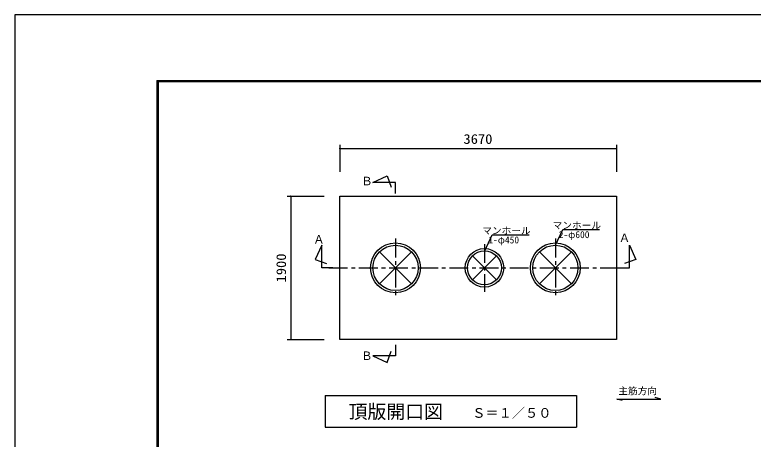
# Model space of a CAD drawing. Units: millimetres, scale not verified. Extents: x -14850 to 14850, y -10500 to 10500.
# Drawn here: x -14850 to -5056, y 4873 to 10500 of the extents above; entities that cross this region are included whole.
import ezdxf
from ezdxf.enums import TextEntityAlignment as Align

# ---------------------------------------------------------------- set-up
doc = ezdxf.new("R2010")
doc.units = ezdxf.units.MM
doc.header["$LTSCALE"] = 50
doc.linetypes.add('CHAIN1', pattern=[8, 5, -1, 1, -1])
for name, color, linetype, lineweight in [('0-0_空気管', 3, 'Continuous', 25), ('0-1_機器', 2, 'Continuous', 25), ('0-2_躯体', 3, 'Continuous', 25), ('0-3_水管', 3, 'Continuous', 25), ('0-5_製作', 5, 'Continuous', 25), ('0-7_図面枠', 7, 'Continuous', 25), ('0-8_Axis_waku', 7, 'Continuous', 25)]:
    doc.layers.add(name, color=color, linetype=linetype, lineweight=lineweight)
doc.styles.add('ＭＳ ゴシック', font='')
doc.styles.get('ＭＳ ゴシック').set_extended_font_data('MS Gothic')

msp = doc.modelspace()

# ---------------------------------------------------------------- linework, layer by layer
at = {"layer": '0-0_空気管', "color": 4}
for p, q in [((-8616.22, 7369.81), (-8516.82, 7584.48)), ((-8516.82, 7584.48), (-8028.8, 7584.48))]:
    msp.add_line(p, q, dxfattribs=at)
at = {"layer": '0-0_空気管', "linetype": 'CHAIN1'}
for p, q in [((-9800.21, 7533.46), (-9800.21, 6753.89)), ((-8620.21, 7460.22), (-8620.21, 6827.14)), ((-7680.21, 7533.46), (-7680.21, 6753.89)), ((-10685.07, 7144.85), (-6769.32, 7144.85))]:
    msp.add_line(p, q, dxfattribs=at)
at = {"layer": '0-0_空気管'}
for p, q in [((-10012.1, 6932.96), (-9588.08, 7356.98)), ((-10012, 7356.63), (-9588.08, 6932.72)), ((-7892.1, 6932.96), (-7468.08, 7356.98)), ((-7892, 7356.63), (-7468.08, 6932.72)), ((-8779.31, 7303.95), (-8461.11, 6985.75)), ((-8779.31, 6985.75), (-8461.11, 7303.95))]:
    msp.add_line(p, q, dxfattribs=at)
at = {"layer": '0-0_空気管', "color": 4}
msp.add_lwpolyline([(-7680.21, 7444.85), (-7582.99, 7654.82), (-7094.96, 7654.82)], dxfattribs=at)
at = {"layer": '0-0_空気管'}
for centre, radius in [((-9800.21, 7144.85), 330), ((-9800.21, 7144.85), 300), ((-7680.21, 7144.85), 330), ((-7680.21, 7144.85), 300), ((-8620.21, 7144.85), 255), ((-8620.21, 7144.85), 225)]:
    msp.add_circle(centre, radius, dxfattribs=at)
at = {"layer": '0-1_機器', "color": 3}
for p, q in [((-9800.21, 8132.03), (-9800.21, 8278.39)), ((-9800.21, 6122.87), (-9800.21, 5976.51)), ((-9800.21, 5976.51), (-10101.71, 5976.51))]:
    msp.add_line(p, q, dxfattribs=at)
at = {"layer": '0-1_機器'}
for p, q in [((-6870.21, 8094.85), (-6870.21, 6194.85)), ((-6870.21, 6194.85), (-10540.21, 6194.85))]:
    msp.add_line(p, q, dxfattribs=at)
at = {"layer": '0-1_機器', "color": 3}
for points in [[(-9800.21, 8278.39), (-10101.71, 8278.39), (-9911.38, 8364.91), (-9859.47, 8213.51)], [(-10632.21, 7144.85), (-10778.58, 7144.85), (-10778.58, 7446.35), (-10865.09, 7256.02), (-10713.69, 7204.11)], [(-6844.68, 7144.85), (-6698.32, 7144.85), (-6698.32, 7446.35), (-6611.8, 7256.02), (-6763.2, 7204.11)], [(-10101.71, 5976.51), (-9911.38, 5889.99), (-9859.47, 6041.39)]]:
    msp.add_lwpolyline(points, dxfattribs=at)
at = {"layer": '0-1_機器'}
msp.add_lwpolyline([(-10540.21, 6194.85), (-10540.21, 8094.85), (-6870.21, 8094.85)], dxfattribs=at)
at = {"layer": '0-2_躯体'}
msp.add_lwpolyline([(-6792.86, 5385.39), (-6865.3, 5404.8), (-6281.78, 5404.8), (-6354.23, 5424.21)], dxfattribs=at)
at = {"layer": '0-3_水管'}
for p, q in [((-10733.27, 5450.83), (-7399.94, 5450.83)), ((-7399.94, 5450.83), (-7399.94, 5034.16))]:
    msp.add_line(p, q, dxfattribs=at)
msp.add_lwpolyline([(-10733.27, 5450.83), (-10733.27, 5034.16), (-7399.94, 5034.16)], dxfattribs=at)
at = {"layer": '0-5_製作', "color": 2}
for p, q in [((-10540.21, 8775.11), (-10540.21, 8415.56)), ((-10540.21, 8725.11), (-6870.21, 8725.11)), ((-6870.21, 8775.11), (-6870.21, 8415.56)), ((-11238.99, 8094.85), (-10745.58, 8094.85)), ((-11188.99, 8094.85), (-11188.99, 6194.85)), ((-11238.99, 6194.85), (-10745.58, 6194.85))]:
    msp.add_line(p, q, dxfattribs=at)
at = {"layer": '0-5_製作'}
for points in [[(-10541.46, 8735.03), (-10550.21, 8725.11), (-10550.19, 8725.74)], [(-10541.46, 8735.03), (-10540.21, 8725.11), (-10550.21, 8725.11)], [(-10540.21, 8725.11), (-10550.13, 8723.86), (-10550.21, 8725.11)], [(-10541.46, 8735.03), (-10550.19, 8725.74), (-10542.7, 8734.8)], [(-10542.7, 8734.8), (-10550.19, 8725.74), (-10550.03, 8726.99)], [(-10540.21, 8725.11), (-10549.89, 8722.62), (-10550.13, 8723.86)], [(-10542.7, 8734.8), (-10550.03, 8726.99), (-10543.89, 8734.41)], [(-10543.89, 8734.41), (-10550.03, 8726.99), (-10549.72, 8728.2)], [(-10540.21, 8725.11), (-10549.51, 8721.43), (-10549.89, 8722.62)], [(-10543.89, 8734.41), (-10549.72, 8728.2), (-10545.03, 8733.87)], [(-10545.03, 8733.87), (-10549.72, 8728.2), (-10549.26, 8729.37)], [(-10540.21, 8725.11), (-10548.97, 8720.29), (-10549.51, 8721.43)], [(-10545.03, 8733.87), (-10549.26, 8729.37), (-10546.09, 8733.2)], [(-10546.09, 8733.2), (-10549.26, 8729.37), (-10548.65, 8730.47)], [(-10540.21, 8725.11), (-10548.3, 8719.23), (-10548.97, 8720.29)], [(-10546.09, 8733.2), (-10548.65, 8730.47), (-10547.05, 8732.4)], [(-10547.05, 8732.4), (-10548.65, 8730.47), (-10547.91, 8731.49)], [(-10540.21, 8725.11), (-10547.5, 8718.27), (-10548.3, 8719.23)], [(-10540.21, 8725.11), (-10546.58, 8717.41), (-10547.5, 8718.27)], [(-10540.21, 8725.11), (-10545.57, 8716.67), (-10546.58, 8717.41)], [(-10540.21, 8715.11), (-10545.57, 8716.67), (-10540.21, 8725.11)], [(-10540.21, 8735.11), (-10540.21, 8725.11), (-10541.46, 8735.03)], [(-10539.58, 8735.09), (-10540.21, 8725.11), (-10540.21, 8735.11)], [(-10538.34, 8734.93), (-10540.21, 8725.11), (-10539.58, 8735.09)], [(-10537.12, 8734.62), (-10540.21, 8725.11), (-10538.34, 8734.93)], [(-10535.95, 8734.16), (-10540.21, 8725.11), (-10537.12, 8734.62)], [(-10534.85, 8733.55), (-10540.21, 8725.11), (-10535.95, 8734.16)], [(-10533.83, 8732.82), (-10540.21, 8725.11), (-10534.85, 8733.55)], [(-10532.92, 8731.96), (-10540.21, 8725.11), (-10533.83, 8732.82)], [(-10532.92, 8731.96), (-10530.21, 8725.11), (-10540.21, 8725.11)], [(-10530.21, 8725.11), (-10540.21, 8715.11), (-10540.21, 8725.11)], [(-10530.21, 8725.11), (-10538.96, 8715.19), (-10540.21, 8715.11)], [(-10530.21, 8725.11), (-10537.72, 8715.43), (-10538.96, 8715.19)], [(-10530.23, 8724.48), (-10537.72, 8715.43), (-10530.21, 8725.11)], [(-10530.39, 8723.24), (-10537.72, 8715.43), (-10530.23, 8724.48)], [(-10530.39, 8723.24), (-10536.53, 8715.81), (-10537.72, 8715.43)], [(-10530.7, 8722.02), (-10536.53, 8715.81), (-10530.39, 8723.24)], [(-10530.7, 8722.02), (-10535.39, 8716.35), (-10536.53, 8715.81)], [(-10531.16, 8720.85), (-10535.39, 8716.35), (-10530.7, 8722.02)], [(-10531.16, 8720.85), (-10534.33, 8717.02), (-10535.39, 8716.35)], [(-10531.77, 8719.75), (-10534.33, 8717.02), (-10531.16, 8720.85)], [(-10531.77, 8719.75), (-10533.36, 8717.82), (-10534.33, 8717.02)], [(-10532.5, 8718.74), (-10533.36, 8717.82), (-10531.77, 8719.75)], [(-10532.12, 8730.99), (-10530.21, 8725.11), (-10532.92, 8731.96)], [(-10531.45, 8729.93), (-10530.21, 8725.11), (-10532.12, 8730.99)], [(-10530.91, 8728.79), (-10530.21, 8725.11), (-10531.45, 8729.93)], [(-10530.52, 8727.6), (-10530.21, 8725.11), (-10530.91, 8728.79)], [(-10530.29, 8726.36), (-10530.21, 8725.11), (-10530.52, 8727.6)], [(-6870.21, 8725.11), (-6880.21, 8725.11), (-6880.19, 8725.74)], [(-6870.21, 8725.11), (-6880.13, 8723.86), (-6880.21, 8725.11)], [(-6870.21, 8725.11), (-6880.19, 8725.74), (-6880.03, 8726.99)], [(-6870.21, 8725.11), (-6879.89, 8722.62), (-6880.13, 8723.86)], [(-6870.21, 8735.11), (-6880.03, 8726.99), (-6879.72, 8728.2)], [(-6870.21, 8725.11), (-6880.03, 8726.99), (-6870.21, 8735.11)], [(-6870.21, 8725.11), (-6879.51, 8721.43), (-6879.89, 8722.62)], [(-6870.21, 8735.11), (-6879.72, 8728.2), (-6871.46, 8735.03)], [(-6871.46, 8735.03), (-6879.72, 8728.2), (-6879.26, 8729.37)], [(-6870.21, 8725.11), (-6878.97, 8720.29), (-6879.51, 8721.43)], [(-6871.46, 8735.03), (-6879.26, 8729.37), (-6872.7, 8734.8)], [(-6872.7, 8734.8), (-6879.26, 8729.37), (-6878.65, 8730.47)], [(-6870.21, 8725.11), (-6878.3, 8719.23), (-6878.97, 8720.29)], [(-6872.7, 8734.8), (-6878.65, 8730.47), (-6873.89, 8734.41)], [(-6873.89, 8734.41), (-6878.65, 8730.47), (-6877.91, 8731.49)], [(-6870.21, 8725.11), (-6877.5, 8718.27), (-6878.3, 8719.23)], [(-6873.89, 8734.41), (-6877.91, 8731.49), (-6875.03, 8733.87)], [(-6875.03, 8733.87), (-6877.91, 8731.49), (-6877.05, 8732.4)], [(-6870.21, 8715.11), (-6877.5, 8718.27), (-6870.21, 8725.11)], [(-6870.21, 8715.11), (-6876.58, 8717.41), (-6877.5, 8718.27)], [(-6875.03, 8733.87), (-6877.05, 8732.4), (-6876.09, 8733.2)], [(-6870.21, 8715.11), (-6875.57, 8716.67), (-6876.58, 8717.41)], [(-6869.58, 8735.09), (-6870.21, 8725.11), (-6870.21, 8735.11)], [(-6868.34, 8734.93), (-6870.21, 8725.11), (-6869.58, 8735.09)], [(-6867.12, 8734.62), (-6870.21, 8725.11), (-6868.34, 8734.93)], [(-6865.95, 8734.16), (-6870.21, 8725.11), (-6867.12, 8734.62)], [(-6864.85, 8733.55), (-6870.21, 8725.11), (-6865.95, 8734.16)], [(-6863.83, 8732.82), (-6870.21, 8725.11), (-6864.85, 8733.55)], [(-6862.92, 8731.96), (-6870.21, 8725.11), (-6863.83, 8732.82)], [(-6862.12, 8730.99), (-6870.21, 8725.11), (-6862.92, 8731.96)], [(-6862.12, 8730.99), (-6860.21, 8725.11), (-6870.21, 8725.11)], [(-6860.21, 8725.11), (-6870.21, 8715.11), (-6870.21, 8725.11)], [(-6860.23, 8724.48), (-6870.21, 8715.11), (-6860.21, 8725.11)], [(-6860.39, 8723.24), (-6870.21, 8715.11), (-6860.23, 8724.48)], [(-6860.7, 8722.02), (-6870.21, 8715.11), (-6860.39, 8723.24)], [(-6860.7, 8722.02), (-6868.96, 8715.19), (-6870.21, 8715.11)], [(-6861.16, 8720.85), (-6868.96, 8715.19), (-6860.7, 8722.02)], [(-6861.16, 8720.85), (-6867.72, 8715.43), (-6868.96, 8715.19)], [(-6861.77, 8719.75), (-6867.72, 8715.43), (-6861.16, 8720.85)], [(-6861.77, 8719.75), (-6866.53, 8715.81), (-6867.72, 8715.43)], [(-6862.5, 8718.74), (-6866.53, 8715.81), (-6861.77, 8719.75)], [(-6862.5, 8718.74), (-6865.39, 8716.35), (-6866.53, 8715.81)], [(-6863.36, 8717.82), (-6865.39, 8716.35), (-6862.5, 8718.74)], [(-6863.36, 8717.82), (-6864.33, 8717.02), (-6865.39, 8716.35)], [(-6861.45, 8729.93), (-6860.21, 8725.11), (-6862.12, 8730.99)], [(-6860.91, 8728.79), (-6860.21, 8725.11), (-6861.45, 8729.93)], [(-6860.52, 8727.6), (-6860.21, 8725.11), (-6860.91, 8728.79)], [(-6860.29, 8726.36), (-6860.21, 8725.11), (-6860.52, 8727.6)], [(-10540.21, 8715.11), (-10544.47, 8716.06), (-10545.57, 8716.67)], [(-10540.21, 8715.11), (-10543.3, 8715.6), (-10544.47, 8716.06)], [(-10540.21, 8715.11), (-10542.08, 8715.29), (-10543.3, 8715.6)], [(-10540.21, 8715.11), (-10540.84, 8715.13), (-10542.08, 8715.29)], [(-6870.21, 8715.11), (-6874.47, 8716.06), (-6875.57, 8716.67)], [(-6870.21, 8715.11), (-6873.3, 8715.6), (-6874.47, 8716.06)], [(-6870.21, 8715.11), (-6872.08, 8715.29), (-6873.3, 8715.6)], [(-6870.21, 8715.11), (-6870.84, 8715.13), (-6872.08, 8715.29)], [(-11191.48, 8104.53), (-11198.99, 8094.85), (-11192.67, 8104.15)], [(-11191.48, 8104.53), (-11188.99, 8094.85), (-11198.99, 8094.85)], [(-11192.67, 8104.15), (-11198.99, 8094.85), (-11198.97, 8095.48)], [(-11188.99, 8094.85), (-11198.91, 8093.6), (-11198.99, 8094.85)], [(-11192.67, 8104.15), (-11198.97, 8095.48), (-11193.81, 8103.61)], [(-11193.81, 8103.61), (-11198.97, 8095.48), (-11198.81, 8096.72)], [(-11188.99, 8094.85), (-11198.68, 8092.36), (-11198.91, 8093.6)], [(-11193.81, 8103.61), (-11198.81, 8096.72), (-11194.87, 8102.94)], [(-11194.87, 8102.94), (-11198.81, 8096.72), (-11198.5, 8097.94)], [(-11188.99, 8094.85), (-11198.29, 8091.17), (-11198.68, 8092.36)], [(-11194.87, 8102.94), (-11198.5, 8097.94), (-11195.83, 8102.14)], [(-11195.83, 8102.14), (-11198.5, 8097.94), (-11198.04, 8099.11)], [(-11188.99, 8094.85), (-11197.75, 8090.03), (-11198.29, 8091.17)], [(-11195.83, 8102.14), (-11198.04, 8099.11), (-11196.69, 8101.22)], [(-11196.69, 8101.22), (-11198.04, 8099.11), (-11197.43, 8100.21)], [(-11188.99, 8094.85), (-11197.08, 8088.97), (-11197.75, 8090.03)], [(-11188.99, 8094.85), (-11196.28, 8088), (-11197.08, 8088.97)], [(-11188.99, 8094.85), (-11195.36, 8087.14), (-11196.28, 8088)], [(-11188.99, 8094.85), (-11194.35, 8086.41), (-11195.36, 8087.14)], [(-11188.99, 8084.85), (-11194.35, 8086.41), (-11188.99, 8094.85)], [(-11188.99, 8084.85), (-11193.25, 8085.8), (-11194.35, 8086.41)], [(-11188.99, 8084.85), (-11192.08, 8085.34), (-11193.25, 8085.8)], [(-11188.99, 8084.85), (-11190.86, 8085.03), (-11192.08, 8085.34)], [(-11190.24, 8104.77), (-11188.99, 8094.85), (-11191.48, 8104.53)], [(-11188.99, 8084.85), (-11189.62, 8084.87), (-11190.86, 8085.03)], [(-11188.99, 8104.85), (-11188.99, 8094.85), (-11190.24, 8104.77)], [(-11188.36, 8104.83), (-11188.99, 8094.85), (-11188.99, 8104.85)], [(-11187.12, 8104.67), (-11188.99, 8094.85), (-11188.36, 8104.83)], [(-11185.9, 8104.36), (-11188.99, 8094.85), (-11187.12, 8104.67)], [(-11184.73, 8103.9), (-11188.99, 8094.85), (-11185.9, 8104.36)], [(-11183.63, 8103.29), (-11188.99, 8094.85), (-11184.73, 8103.9)], [(-11182.61, 8102.55), (-11188.99, 8094.85), (-11183.63, 8103.29)], [(-11182.61, 8102.55), (-11178.99, 8094.85), (-11188.99, 8094.85)], [(-11178.99, 8094.85), (-11188.99, 8084.85), (-11188.99, 8094.85)], [(-11178.99, 8094.85), (-11187.74, 8084.93), (-11188.99, 8084.85)], [(-11178.99, 8094.85), (-11186.5, 8085.16), (-11187.74, 8084.93)], [(-11178.99, 8094.85), (-11185.31, 8085.55), (-11186.5, 8085.16)], [(-11179.01, 8094.22), (-11185.31, 8085.55), (-11178.99, 8094.85)], [(-11179.01, 8094.22), (-11184.17, 8086.09), (-11185.31, 8085.55)], [(-11179.17, 8092.97), (-11184.17, 8086.09), (-11179.01, 8094.22)], [(-11179.17, 8092.97), (-11183.11, 8086.76), (-11184.17, 8086.09)], [(-11179.48, 8091.76), (-11183.11, 8086.76), (-11179.17, 8092.97)], [(-11179.48, 8091.76), (-11182.14, 8087.56), (-11183.11, 8086.76)], [(-11181.7, 8101.69), (-11178.99, 8094.85), (-11182.61, 8102.55)], [(-11179.94, 8090.59), (-11182.14, 8087.56), (-11179.48, 8091.76)], [(-11179.94, 8090.59), (-11181.28, 8088.47), (-11182.14, 8087.56)], [(-11180.9, 8100.73), (-11178.99, 8094.85), (-11181.7, 8101.69)], [(-11180.55, 8089.49), (-11181.28, 8088.47), (-11179.94, 8090.59)], [(-11180.23, 8099.67), (-11178.99, 8094.85), (-11180.9, 8100.73)], [(-11179.69, 8098.53), (-11178.99, 8094.85), (-11180.23, 8099.67)], [(-11179.3, 8097.34), (-11178.99, 8094.85), (-11179.69, 8098.53)], [(-11179.07, 8096.1), (-11178.99, 8094.85), (-11179.3, 8097.34)], [(-11193.81, 6203.61), (-11198.99, 6194.85), (-11198.97, 6195.48)], [(-11193.81, 6203.61), (-11188.99, 6194.85), (-11198.99, 6194.85)], [(-11188.99, 6194.85), (-11198.91, 6193.59), (-11198.99, 6194.85)], [(-11193.81, 6203.61), (-11198.97, 6195.48), (-11194.87, 6202.94)], [(-11194.87, 6202.94), (-11198.97, 6195.48), (-11198.81, 6196.72)], [(-11188.99, 6194.85), (-11198.68, 6192.36), (-11198.91, 6193.59)], [(-11194.87, 6202.94), (-11198.81, 6196.72), (-11195.83, 6202.14)], [(-11195.83, 6202.14), (-11198.81, 6196.72), (-11198.5, 6197.94)], [(-11188.99, 6194.85), (-11198.29, 6191.17), (-11198.68, 6192.36)], [(-11195.83, 6202.14), (-11198.5, 6197.94), (-11196.69, 6201.22)], [(-11196.69, 6201.22), (-11198.5, 6197.94), (-11198.04, 6199.11)], [(-11188.99, 6194.85), (-11197.75, 6190.03), (-11198.29, 6191.17)], [(-11196.69, 6201.22), (-11198.04, 6199.11), (-11197.43, 6200.21)], [(-11188.99, 6194.85), (-11197.08, 6188.97), (-11197.75, 6190.03)], [(-11188.99, 6194.85), (-11196.28, 6188), (-11197.08, 6188.97)], [(-11188.99, 6194.85), (-11195.36, 6187.14), (-11196.28, 6188)], [(-11188.99, 6194.85), (-11194.35, 6186.4), (-11195.36, 6187.14)], [(-11188.99, 6194.85), (-11193.25, 6185.8), (-11194.35, 6186.4)], [(-11192.67, 6204.15), (-11188.99, 6194.85), (-11193.81, 6203.61)], [(-11188.99, 6184.85), (-11193.25, 6185.8), (-11188.99, 6194.85)], [(-11188.99, 6184.85), (-11192.08, 6185.34), (-11193.25, 6185.8)], [(-11191.48, 6204.53), (-11188.99, 6194.85), (-11192.67, 6204.15)], [(-11188.99, 6184.85), (-11190.86, 6185.02), (-11192.08, 6185.34)], [(-11190.24, 6204.77), (-11188.99, 6194.85), (-11191.48, 6204.53)], [(-11188.99, 6184.85), (-11189.62, 6184.87), (-11190.86, 6185.02)], [(-11188.99, 6204.85), (-11188.99, 6194.85), (-11190.24, 6204.77)], [(-11188.36, 6204.83), (-11188.99, 6194.85), (-11188.99, 6204.85)], [(-11187.12, 6204.67), (-11188.99, 6194.85), (-11188.36, 6204.83)], [(-11185.9, 6204.36), (-11188.99, 6194.85), (-11187.12, 6204.67)], [(-11184.73, 6203.9), (-11188.99, 6194.85), (-11185.9, 6204.36)], [(-11183.63, 6203.29), (-11188.99, 6194.85), (-11184.73, 6203.9)], [(-11183.63, 6203.29), (-11178.99, 6194.85), (-11188.99, 6194.85)], [(-11178.99, 6194.85), (-11188.99, 6184.85), (-11188.99, 6194.85)], [(-11178.99, 6194.85), (-11187.74, 6184.93), (-11188.99, 6184.85)], [(-11178.99, 6194.85), (-11186.5, 6185.16), (-11187.74, 6184.93)], [(-11178.99, 6194.85), (-11185.31, 6185.55), (-11186.5, 6185.16)], [(-11178.99, 6194.85), (-11184.17, 6186.08), (-11185.31, 6185.55)], [(-11178.99, 6194.85), (-11183.11, 6186.76), (-11184.17, 6186.08)], [(-11182.61, 6202.55), (-11178.99, 6194.85), (-11183.63, 6203.29)], [(-11179.01, 6194.22), (-11183.11, 6186.76), (-11178.99, 6194.85)], [(-11179.17, 6192.97), (-11183.11, 6186.76), (-11179.01, 6194.22)], [(-11179.17, 6192.97), (-11182.14, 6187.56), (-11183.11, 6186.76)], [(-11181.7, 6201.69), (-11178.99, 6194.85), (-11182.61, 6202.55)], [(-11179.48, 6191.76), (-11182.14, 6187.56), (-11179.17, 6192.97)], [(-11179.48, 6191.76), (-11181.28, 6188.47), (-11182.14, 6187.56)], [(-11180.9, 6200.73), (-11178.99, 6194.85), (-11181.7, 6201.69)], [(-11179.94, 6190.59), (-11181.28, 6188.47), (-11179.48, 6191.76)], [(-11179.94, 6190.59), (-11180.55, 6189.49), (-11181.28, 6188.47)], [(-11180.23, 6199.67), (-11178.99, 6194.85), (-11180.9, 6200.73)], [(-11179.69, 6198.53), (-11178.99, 6194.85), (-11180.23, 6199.67)], [(-11179.3, 6197.33), (-11178.99, 6194.85), (-11179.69, 6198.53)], [(-11179.07, 6196.1), (-11178.99, 6194.85), (-11179.3, 6197.33)]]:
    msp.add_solid(points, dxfattribs=at)
at = {"layer": '0-7_図面枠'}
msp.add_lwpolyline([(-14850, -10500), (14850, -10500), (14850, 10500), (-14850, 10500)], close=True, dxfattribs=at)
at = {"layer": '0-8_Axis_waku'}
for p, q in [((-12964, 9629), (14014, 9629)), ((-12964, 9629), (-12964, -9679.01)), ((-12963, 9628), (14013, 9628)), ((-12963, 9628), (-12963, -9678.01)), ((-12962, 9627), (14012, 9627)), ((-12962, 9627), (-12962, -9677.01)), ((-12961, 9626), (14011, 9626)), ((-12961, 9626), (-12961, -9676.01)), ((-12960, 9625), (14010, 9625)), ((-12960, 9625), (-12960, -9675.01)), ((-12959, 9624), (14009, 9624)), ((-12959, 9624), (-12959, -9674.01)), ((-12958, 9623), (14008, 9623)), ((-12958, 9623), (-12958, -9673.01)), ((-12957, 9622), (14007, 9622)), ((-12957, 9622), (-12957, -9672.01)), ((-12956, 9621), (14006, 9621)), ((-12956, 9621), (-12956, -9671.01)), ((-12955, 9620), (14005, 9620)), ((-12955, 9620), (-12955, -9670.01)), ((-12954, 9619), (14004, 9619)), ((-12954, 9619), (-12954, -9669.01)), ((-12953, 9618), (14003, 9618)), ((-12953, 9618), (-12953, -9668.01)), ((-12952, 9617), (14002, 9617)), ((-12952, 9617), (-12952, -9667.01)), ((-12951, 9616), (14001, 9616)), ((-12951, 9616), (-12951, -9666.01)), ((-12950, 9615), (14000, 9615)), ((-12950, 9615), (-12950, -9665))]:
    msp.add_line(p, q, dxfattribs=at)

# ---------------------------------------------------------------- texts
at = {"layer": '0-0_空気管', "color": 4, "style": 'ＭＳ ゴシック'}
for s, p in [('マンホール', (-7716.65, 7634.81)), ('マンホール', (-8650.49, 7564.48)), ('1-φ450', (-8568.73, 7441.35)), ('2-φ600', (-7634.9, 7511.69))]:
    msp.add_text(s, height=91.79, dxfattribs=at).set_placement(p, align=Align.BOTTOM_LEFT)
at = {"layer": '0-1_機器', "color": 4, "style": 'ＭＳ ゴシック'}
for s, p in [('Ｂ', (-10253.33, 8206.22)), ('Ａ', (-10891.41, 7434.02)), ('Ａ', (-6838.28, 7453.74)), ('Ｂ', (-10255.74, 5890.22))]:
    msp.add_text(s, height=110, dxfattribs=at).set_placement(p, align=Align.BOTTOM_LEFT)
at = {"layer": '0-2_躯体', "color": 4, "style": 'ＭＳ ゴシック'}
msp.add_text('主筋方向', height=91.79, dxfattribs=at).set_placement((-6845.21, 5439.05), align=Align.BOTTOM_LEFT)
at = {"layer": '0-3_水管', "color": 4, "style": 'ＭＳ ゴシック'}
for s, height, p in [('頂版開口図', 183.3, (-10421.71, 5091.52)), ('Ｓ＝１／５０', 128.4, (-8782.7, 5118.56))]:
    msp.add_text(s, height=height, dxfattribs=at).set_placement(p, align=Align.BOTTOM_LEFT)
at = {"layer": '0-5_製作', "color": 4, "style": 'ＭＳ ゴシック', "width": 1.1}
msp.add_text('3670', height=128.4, dxfattribs=at).set_placement((-8898.96, 8750.11), align=Align.BOTTOM_LEFT)
msp.add_text('1900', height=128.4, rotation=90, dxfattribs=at).set_placement((-11213.99, 6951.1), align=Align.BOTTOM_LEFT)

doc.saveas('drawing.dxf')
